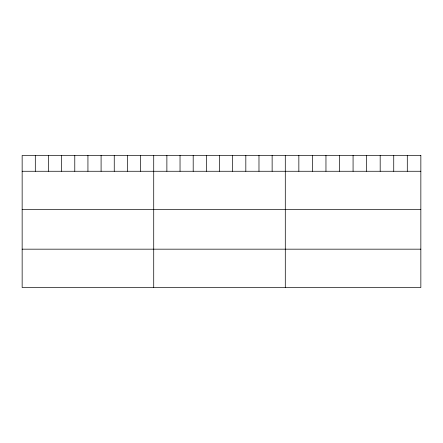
<?xml version="1.0" encoding="UTF-8"?>
<svg xmlns="http://www.w3.org/2000/svg" width="443" height="443" viewBox="0 0 443 443"><rect width="100%" height="100%" fill="white"/><g stroke="black" fill="none" stroke-linecap="round" stroke-linejoin="round"><path stroke-width="0.66" d="M22.15 171.264L420.85 171.264M22.15 209.633L420.85 209.633M22.15 249.171L420.85 249.171M407.294 155.46L407.294 171.264M393.738 155.46L393.738 171.264M380.183 155.46L380.183 171.264M366.627 155.46L366.627 171.264M353.071 155.46L353.071 171.264M339.515 155.46L339.515 171.264M325.959 155.46L325.959 171.264M312.404 155.46L312.404 171.264M298.848 155.46L298.848 171.264M285.292 155.46L285.292 287.54M272.135 155.46L272.135 171.264M258.978 155.46L258.978 171.264M245.821 155.46L245.821 171.264M232.664 155.46L232.664 171.264M219.506 155.46L219.506 171.264M206.349 155.46L206.349 171.264M193.192 155.46L193.192 171.264M180.035 155.46L180.035 171.264M166.878 155.46L166.878 171.264M153.721 155.46L153.721 287.54M140.564 155.46L140.564 171.264M127.407 155.46L127.407 171.264M114.25 155.46L114.25 171.264M101.093 155.46L101.093 171.264M87.936 155.46L87.936 171.264M74.778 155.46L74.778 171.264M61.621 155.46L61.621 171.264M48.464 155.46L48.464 171.264M35.307 155.46L35.307 171.264M420.85 155.46L22.15 155.46L22.15 287.54L420.85 287.54L420.85 155.46"/></g></svg>
